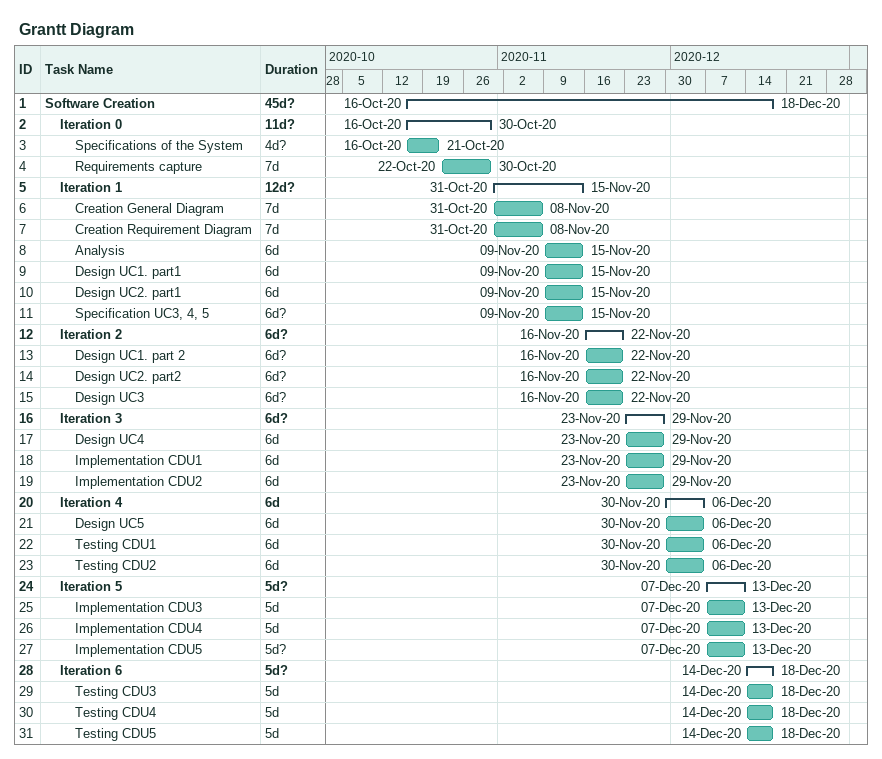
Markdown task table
Grantt Diagram

| ID | Level | Task | Duration | Start | Finish |
|---|---|---|---|---|---|
| 1 | 1 | **Software Creation** | 45d? | 2020-10-16 | 2020-12-18 |
| 2 | 2 | **Iteration 0** | 11d? | 2020-10-16 | 2020-10-30 |
| 3 | 3 | Specifications of the System | 4d? | 2020-10-16 | 2020-10-21 |
| 4 | 3 | Requirements capture | 7d | 2020-10-22 | 2020-10-30 |
| 5 | 2 | **Iteration 1** | 12d? | 2020-10-31 | 2020-11-15 |
| 6 | 3 | Creation General Diagram | 7d | 2020-10-31 | 2020-11-08 |
| 7 | 3 | Creation Requirement Diagram | 7d | 2020-10-31 | 2020-11-08 |
| 8 | 3 | Analysis | 6d | 2020-11-09 | 2020-11-15 |
| 9 | 3 | Design UC1. part1 | 6d | 2020-11-09 | 2020-11-15 |
| 10 | 3 | Design UC2. part1 | 6d | 2020-11-09 | 2020-11-15 |
| 11 | 3 | Specification UC3, 4, 5 | 6d? | 2020-11-09 | 2020-11-15 |
| 12 | 2 | **Iteration 2** | 6d? | 2020-11-16 | 2020-11-22 |
| 13 | 3 | Design UC1. part 2 | 6d? | 2020-11-16 | 2020-11-22 |
| 14 | 3 | Design UC2. part2 | 6d? | 2020-11-16 | 2020-11-22 |
| 15 | 3 | Design UC3 | 6d? | 2020-11-16 | 2020-11-22 |
| 16 | 2 | **Iteration 3** | 6d? | 2020-11-23 | 2020-11-29 |
| 17 | 3 | Design UC4 | 6d | 2020-11-23 | 2020-11-29 |
| 18 | 3 | Implementation CDU1 | 6d | 2020-11-23 | 2020-11-29 |
| 19 | 3 | Implementation CDU2 | 6d | 2020-11-23 | 2020-11-29 |
| 20 | 2 | **Iteration 4** | 6d | 2020-11-30 | 2020-12-06 |
| 21 | 3 | Design UC5 | 6d | 2020-11-30 | 2020-12-06 |
| 22 | 3 | Testing CDU1 | 6d | 2020-11-30 | 2020-12-06 |
| 23 | 3 | Testing CDU2 | 6d | 2020-11-30 | 2020-12-06 |
| 24 | 2 | **Iteration 5** | 5d? | 2020-12-07 | 2020-12-13 |
| 25 | 3 | Implementation CDU3 | 5d | 2020-12-07 | 2020-12-13 |
| 26 | 3 | Implementation CDU4 | 5d | 2020-12-07 | 2020-12-13 |
| 27 | 3 | Implementation CDU5 | 5d? | 2020-12-07 | 2020-12-13 |
| 28 | 2 | **Iteration 6** | 5d? | 2020-12-14 | 2020-12-18 |
| 29 | 3 | Testing CDU3 | 5d | 2020-12-14 | 2020-12-18 |
| 30 | 3 | Testing CDU4 | 5d | 2020-12-14 | 2020-12-18 |
| 31 | 3 | Testing CDU5 | 5d | 2020-12-14 | 2020-12-18 |
